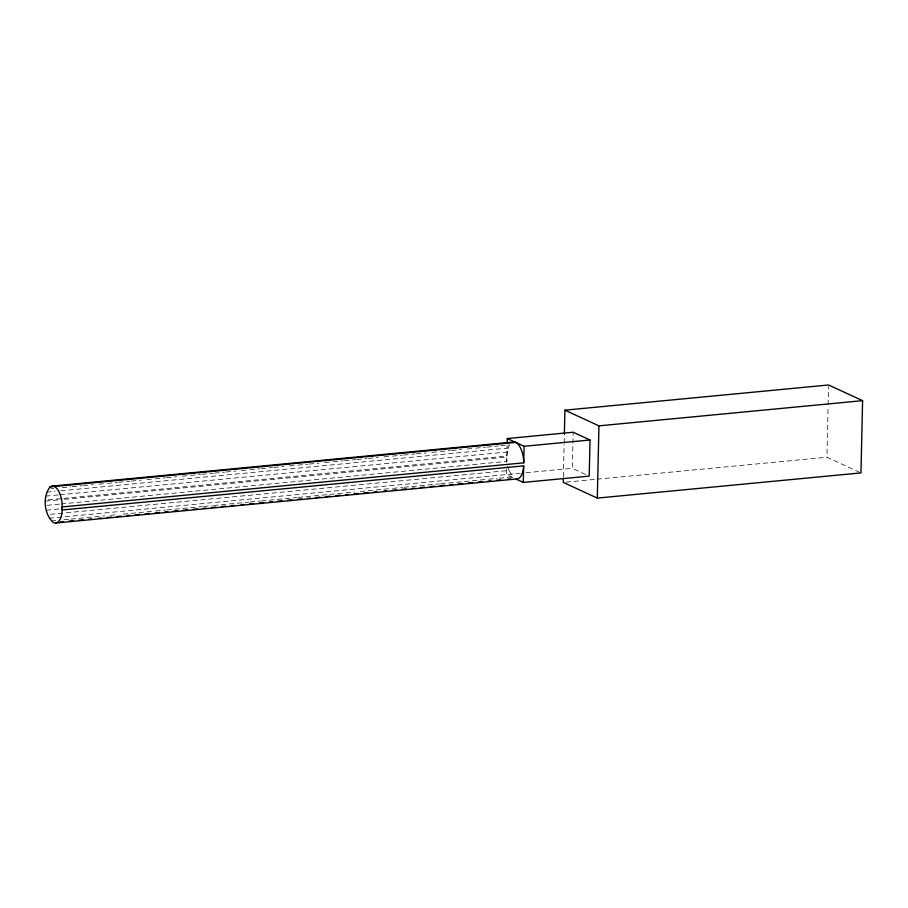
<?xml version="1.0" encoding="UTF-8"?>
<svg xmlns="http://www.w3.org/2000/svg" width="908" height="908" viewBox="0 0 908 908"><rect width="100%" height="100%" fill="white"/><g stroke="black" fill="none" stroke-linecap="round" stroke-linejoin="round"><path stroke-width="0.68" stroke-dasharray="4.54 3.41" d="M563.403 476.757L564.14 444.171M564.174 442.752L564.367 434.251M859.706 472.33L826.927 457.235L828.085 406.228M828.119 404.809L828.539 386.399M506.482 469.198L506.335 474.6L514.881 478.539M506.664 462.444L506.8 457.053L60.915 499.65M63.764 498.367L506.823 456.032L507.107 445.272M585.569 474.441L572.256 468.301L573.198 432.242M506.823 456.032L508.128 448.053L509.558 444.931L499.684 445.873M50.984 488.742L53.81 488.47M62.277 487.664L70.733 486.858M72.152 486.722L82.026 485.78M83.434 485.644L93.32 484.702M98.961 484.157L106.009 483.487M107.428 483.351L117.302 482.409M118.71 482.273L130.003 481.195M131.41 481.058L141.285 480.116M146.937 479.583L153.985 478.902M155.404 478.766L165.279 477.824M166.686 477.687L176.561 476.745M182.213 476.212L189.261 475.531M190.68 475.395L200.554 474.453M201.962 474.316L213.255 473.238M214.663 473.102L224.537 472.16M225.944 472.024L235.83 471.082M241.471 470.548L248.531 469.867M249.938 469.731L259.813 468.789M261.22 468.653L272.514 467.575M273.921 467.45L283.807 466.496M289.448 465.963L296.496 465.293M297.915 465.157L307.789 464.215M309.197 464.079L319.071 463.137M324.724 462.592L331.772 461.922M333.191 461.786L343.065 460.844M344.473 460.708L355.766 459.63M357.173 459.493L367.048 458.551M368.466 458.415L378.341 457.473M383.982 456.928L391.042 456.259M392.449 456.122L402.323 455.18M403.742 455.044L415.024 453.966M416.431 453.83L426.317 452.888M431.958 452.343L439.007 451.673M440.425 451.537L450.3 450.595M451.707 450.459L461.593 449.517M467.234 448.972L474.282 448.302M475.701 448.166L485.576 447.224M486.983 447.088L498.276 446.01M46.728 492.136L55.195 491.319M60.836 490.785L508.128 448.053M45.775 496.097L58.475 494.883M59.883 494.746L507.175 452.014M48.249 499.854L62.357 498.503M45.4 501.125L59.508 499.786M46.978 505.313L59.678 504.099M61.086 503.963L506.97 461.366L506.8 457.053M46.319 510.194L60.427 508.843M50.405 514.291L508.979 470.48L512.691 476.904L498.583 478.255M49.282 518.241L520.363 473.261M525.97 472.728L572.256 468.301M51.291 520.988L56.932 520.454M63.991 519.773L69.632 519.24M71.04 519.104L104.908 515.869M110.549 515.324L117.609 514.654M123.25 514.11L154.292 511.147M155.711 511.011L165.585 510.069M166.993 509.933L202.268 506.562M203.676 506.426L212.143 505.62M213.562 505.484L248.837 502.113M250.245 501.976L260.119 501.034M261.527 500.898L296.803 497.539M298.221 497.402L344.779 492.953M346.186 492.817L354.653 492.011M360.306 491.466L391.348 488.504M392.755 488.368L402.63 487.426M404.037 487.29L439.313 483.919M440.732 483.782L487.29 479.333M488.708 479.197L497.164 478.391M566.093 482.148L595.705 479.322M597.112 479.186L826.927 457.235M507.72 466.11L508.979 470.48"/><path stroke-width="1.36" d="M507.288 438.541L573.198 432.242L590.03 439.994L589.201 476.121L523.292 482.409L523.666 465.872L62.266 509.956L62.334 506.914L523.734 462.842L524.109 446.293L507.288 438.541L507.175 442.571M563.369 478.164L563.278 482.42L597.305 498.095L860.966 472.909L862.6 400.655L828.573 384.981L564.912 410.166L564.367 434.251M597.305 498.095L598.94 425.852L564.912 410.166M523.666 465.872L523.405 468.937A18.546 8.365 84.5 0 1 517.095 478.936L55.694 523.019M49.985 486.96C42.46 496.926 43.993 514.382 53.481 522.622A18.546 8.365 84.5 0 0 62.005 513.02L62.209 503.668A18.546 8.365 84.5 0 0 54.298 486.495L52.085 486.098L49.985 486.96L52.812 486.688M598.94 425.852L862.6 400.655M52.085 486.098L513.485 442.014L515.699 442.412A18.546 8.365 84.5 0 1 523.61 459.584L523.734 462.842M54.298 486.495L515.699 442.412M524.109 446.293L590.03 439.994M60.53 521.941L63.356 521.68M68.997 521.135L73.23 520.738M78.871 520.193L83.105 519.785M88.757 519.251L91.572 518.979M98.632 518.309L101.458 518.037M107.099 517.492L111.332 517.095M116.973 516.55L121.207 516.153M126.848 515.608L129.674 515.335M135.315 514.802L139.548 514.393M145.189 513.86L149.423 513.451M155.075 512.918L159.309 512.509M164.95 511.964L167.776 511.703M173.417 511.159L177.65 510.761M183.291 510.217L187.525 509.808M193.166 509.274L197.399 508.866M203.04 508.332L205.866 508.06M211.507 507.527L215.741 507.118M221.393 506.573L225.627 506.176M231.268 505.631L234.082 505.37M241.142 504.689L243.968 504.417M249.609 503.883L253.843 503.475M259.484 502.941L263.717 502.533M269.358 501.999L272.184 501.727M277.825 501.182L282.059 500.785M287.711 500.24L291.945 499.843M297.586 499.298L301.819 498.889M307.46 498.356L310.286 498.083M315.927 497.55L320.161 497.141M325.802 496.597L330.035 496.199M335.676 495.654L339.91 495.257M345.562 494.712L348.377 494.44M354.018 493.907L358.251 493.498M363.904 492.965L368.137 492.556M373.778 492.022L376.604 491.75M383.653 491.08L386.479 490.808M392.12 490.263L396.353 489.866M401.994 489.321L406.228 488.913M411.88 488.379L414.695 488.107M420.336 487.573L424.569 487.165M430.222 486.631L434.455 486.223M440.096 485.678L444.33 485.281M449.971 484.736L452.797 484.475M458.438 483.93L462.671 483.521M468.312 482.988L472.546 482.579M478.187 482.046L482.42 481.637M488.073 481.104L490.887 480.831M496.54 480.287L500.773 479.889M507.822 479.208L510.648 478.947M516.084 479.095L523.292 482.409"/></g></svg>
